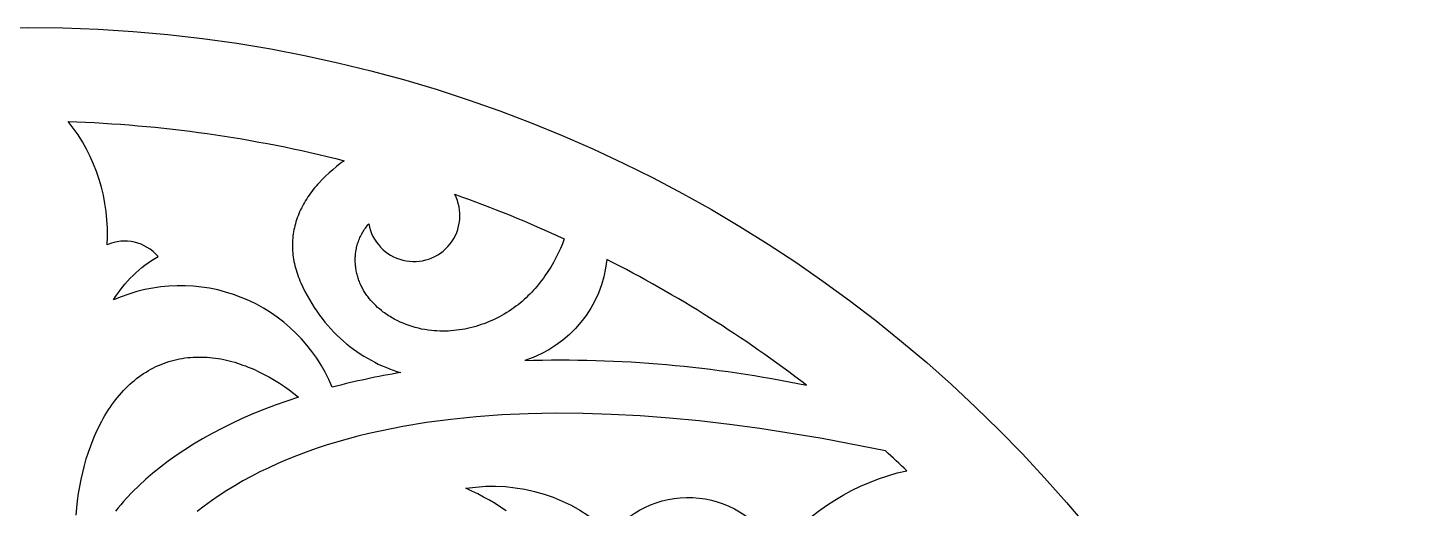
# Model space of a CAD drawing. Extents: x 4084 to 4967, y 642 to 1525.
# Drawn here: x 4525.8 to 4967.3, y 1370.1 to 1524.6 of the extents above; entities that cross this region are included whole.
import ezdxf

# ---------------------------------------------------------------- set-up
doc = ezdxf.new("R2010")
doc.units = 0
doc.layers.add('LAYER_1', color=1, linetype='CONTINUOUS')

msp = doc.modelspace()

# ---------------------------------------------------------------- linework, layer by layer
at = {"layer": 'LAYER_1'}
for points in [[(4623.75, 1409.04, 0.422668), (4553.46, 1437.05, -0.127435), (4567.79, 1451.04, 0.326761), (4551.38, 1454.82, 0.189007), (4538.9, 1494.37, -0.054597), (4627.61, 1481.79), (4626.33, 1480.85), (4625.09, 1479.88), (4623.88, 1478.9), (4622.72, 1477.88), (4621.61, 1476.85), (4620.54, 1475.79), (4619.51, 1474.71), (4619.02, 1474.16), (4618.54, 1473.61), (4618.07, 1473.05), (4617.62, 1472.49), (4617.18, 1471.92), (4616.75, 1471.35), (4616.34, 1470.77), (4615.94, 1470.18), (4615.55, 1469.59), (4615.18, 1469), (4614.82, 1468.4), (4614.48, 1467.8), (4614.15, 1467.19), (4613.84, 1466.58), (4613.54, 1465.96), (4613.26, 1465.34), (4612.99, 1464.72), (4612.74, 1464.09), (4612.5, 1463.46), (4612.29, 1462.82), (4612.08, 1462.18), (4611.9, 1461.53), (4611.73, 1460.89), (4611.57, 1460.24), (4611.43, 1459.58), (4611.31, 1458.92), (4611.21, 1458.26), (4611.12, 1457.6), (4611.06, 1456.93), (4611, 1456.26), (4610.97, 1455.59), (4610.95, 1454.92), (4610.95, 1454.24), (4610.97, 1453.56), (4611, 1452.88), (4611.06, 1452.2), (4611.13, 1451.51), (4611.22, 1450.83), (4611.32, 1450.14), (4611.45, 1449.45), (4611.59, 1448.76), (4611.75, 1448.07), (4611.92, 1447.38), (4612.12, 1446.69), (4612.33, 1445.99), (4612.56, 1445.3), (4612.81, 1444.61), (4613.07, 1443.91), (4613.36, 1443.22), (4613.66, 1442.52), (4614.29, 1441.15), (4614.96, 1439.79), (4615.66, 1438.47), (4616.39, 1437.16), (4617.15, 1435.89), (4617.95, 1434.64), (4618.77, 1433.42), (4619.62, 1432.23), (4620.49, 1431.07), (4621.39, 1429.94), (4622.32, 1428.84), (4623.28, 1427.78), (4624.25, 1426.75), (4625.25, 1425.75), (4626.27, 1424.79), (4627.31, 1423.86), (4628.36, 1422.96), (4629.44, 1422.1), (4630.53, 1421.28), (4631.64, 1420.49), (4632.76, 1419.73), (4633.9, 1419.02), (4635.05, 1418.33), (4636.21, 1417.69), (4637.38, 1417.07), (4638.55, 1416.49), (4639.74, 1415.95), (4640.93, 1415.44), (4642.13, 1414.97), (4643.33, 1414.53), (4644.54, 1414.12), (4645.75, 1413.74, 0.023045)], [(4635.47, 1461.51, 1.162222), (4663.08, 1471.01, -0.023123), (4698.31, 1456.68), (4697.71, 1455.13), (4697.05, 1453.58), (4696.35, 1452.06), (4695.6, 1450.55), (4694.79, 1449.07), (4693.94, 1447.61), (4693.04, 1446.18), (4692.1, 1444.78), (4691.6, 1444.09), (4691.1, 1443.41), (4690.58, 1442.74), (4690.06, 1442.08), (4689.51, 1441.43), (4688.96, 1440.79), (4688.4, 1440.16), (4687.82, 1439.54), (4687.23, 1438.93), (4686.63, 1438.34), (4686.02, 1437.75), (4685.39, 1437.18), (4684.76, 1436.62), (4684.11, 1436.08), (4683.45, 1435.55), (4682.77, 1435.03), (4682.05, 1434.5), (4681.31, 1433.98), (4680.55, 1433.48), (4679.79, 1432.99), (4679.01, 1432.53), (4678.23, 1432.08), (4677.43, 1431.65), (4676.62, 1431.23), (4675.81, 1430.83), (4674.98, 1430.46), (4674.15, 1430.1), (4673.3, 1429.76), (4672.45, 1429.43), (4671.6, 1429.13), (4670.74, 1428.85), (4669.87, 1428.59), (4668.99, 1428.34), (4668.11, 1428.12), (4667.23, 1427.92), (4666.34, 1427.73), (4665.45, 1427.57), (4664.56, 1427.43), (4663.66, 1427.31), (4662.77, 1427.21), (4661.87, 1427.14), (4660.97, 1427.08), (4660.07, 1427.05), (4659.17, 1427.04), (4658.27, 1427.06), (4657.37, 1427.1), (4656.48, 1427.16), (4655.58, 1427.24), (4654.54, 1427.37), (4653.5, 1427.53), (4652.47, 1427.72), (4651.45, 1427.95), (4650.43, 1428.21), (4649.43, 1428.5), (4648.43, 1428.82), (4647.45, 1429.18), (4646.48, 1429.56), (4645.52, 1429.98), (4644.58, 1430.44), (4644.12, 1430.68), (4643.66, 1430.92), (4643.2, 1431.18), (4642.75, 1431.44), (4642.3, 1431.71), (4641.86, 1431.99), (4641.42, 1432.28), (4640.99, 1432.57), (4640.57, 1432.88), (4640.15, 1433.19), (4639.52, 1433.67), (4638.92, 1434.17), (4638.32, 1434.69), (4637.75, 1435.23), (4637.19, 1435.78), (4636.64, 1436.35), (4636.12, 1436.94), (4635.62, 1437.54), (4635.14, 1438.16), (4634.9, 1438.48), (4634.68, 1438.8), (4634.46, 1439.13), (4634.24, 1439.45), (4634.03, 1439.79), (4633.83, 1440.12), (4633.63, 1440.46), (4633.44, 1440.8), (4633.26, 1441.15), (4633.09, 1441.5), (4632.92, 1441.86), (4632.76, 1442.22), (4632.6, 1442.58), (4632.45, 1442.94), (4632.31, 1443.31), (4632.18, 1443.69), (4632.06, 1444.07), (4631.94, 1444.45), (4631.83, 1444.83), (4631.73, 1445.22), (4631.63, 1445.61), (4631.55, 1446), (4631.47, 1446.39), (4631.4, 1446.78), (4631.34, 1447.18), (4631.29, 1447.58), (4631.24, 1447.97), (4631.2, 1448.37), (4631.17, 1448.77), (4631.15, 1449.17), (4631.14, 1449.57), (4631.14, 1449.97), (4631.14, 1450.37), (4631.16, 1450.77), (4631.18, 1451.17), (4631.21, 1451.57), (4631.25, 1451.96), (4631.3, 1452.36), (4631.35, 1452.75), (4631.42, 1453.14), (4631.49, 1453.53), (4631.58, 1453.92), (4631.67, 1454.3), (4631.77, 1454.68), (4631.88, 1455.06), (4632, 1455.44), (4632.15, 1455.85), (4632.3, 1456.27), (4632.47, 1456.67), (4632.65, 1457.08), (4632.83, 1457.47), (4633.03, 1457.87), (4633.24, 1458.26), (4633.45, 1458.64), (4633.68, 1459.02), (4633.91, 1459.39), (4634.15, 1459.76), (4634.4, 1460.12), (4634.66, 1460.48), (4634.92, 1460.83), (4635.2, 1461.17)], [(4711.93, 1450.09, -0.301274), (4685.61, 1417.64, -0.05864), (4776.17, 1409.66, 0.046215)]]:
    msp.add_lwpolyline(points, format="xyb", close=True, dxfattribs=at)
msp.add_lwpolyline([(4541.47, 1367.97), (4541.68, 1370.28), (4541.94, 1372.59), (4542.26, 1374.88), (4542.64, 1377.15), (4543.08, 1379.41), (4543.57, 1381.64), (4544.12, 1383.84), (4544.73, 1386.02), (4545.41, 1388.15), (4546.14, 1390.24), (4546.93, 1392.29), (4547.35, 1393.29), (4547.78, 1394.28), (4548.23, 1395.26), (4548.7, 1396.23), (4549.18, 1397.18), (4549.67, 1398.11), (4550.18, 1399.03), (4550.7, 1399.93), (4551.24, 1400.82), (4551.79, 1401.68), (4552.36, 1402.53), (4552.94, 1403.37), (4553.53, 1404.18), (4554.13, 1404.98), (4554.75, 1405.75), (4555.39, 1406.51), (4556.03, 1407.24), (4556.69, 1407.96), (4557.36, 1408.65), (4558.05, 1409.32), (4558.74, 1409.98), (4559.45, 1410.61), (4560.16, 1411.21), (4560.89, 1411.8), (4561.63, 1412.36), (4562.38, 1412.9), (4563.14, 1413.41), (4563.92, 1413.91), (4564.7, 1414.37), (4565.49, 1414.82), (4566.28, 1415.24), (4567.09, 1415.64), (4567.91, 1416.01), (4568.73, 1416.36), (4569.56, 1416.68), (4570.4, 1416.98), (4571.24, 1417.26), (4572.09, 1417.51), (4572.95, 1417.74), (4573.81, 1417.95), (4574.67, 1418.13), (4575.54, 1418.29), (4576.42, 1418.42), (4577.29, 1418.53), (4578.18, 1418.62), (4579.06, 1418.68), (4579.95, 1418.72), (4580.84, 1418.74), (4581.73, 1418.73), (4582.62, 1418.71), (4583.51, 1418.66), (4584.41, 1418.59), (4585.3, 1418.5), (4586.19, 1418.38), (4587.09, 1418.25), (4587.98, 1418.1), (4588.87, 1417.92), (4589.76, 1417.73), (4590.65, 1417.52), (4591.53, 1417.28), (4592.41, 1417.03), (4593.29, 1416.76), (4594.17, 1416.48), (4595.04, 1416.17), (4595.91, 1415.85), (4596.78, 1415.51), (4597.64, 1415.16), (4598.5, 1414.79), (4600.2, 1414), (4601.88, 1413.15), (4603.53, 1412.25), (4605.17, 1411.3), (4606.77, 1410.29), (4608.35, 1409.25), (4609.91, 1408.16), (4611.43, 1407.03), (4612.92, 1405.86), (4609.13, 1404.59), (4605.43, 1403.27), (4601.81, 1401.89), (4598.28, 1400.45), (4594.85, 1398.95), (4591.51, 1397.41), (4588.28, 1395.81), (4585.14, 1394.17), (4582.1, 1392.47), (4579.17, 1390.74), (4576.35, 1388.95), (4573.63, 1387.13), (4571.02, 1385.27), (4568.52, 1383.37), (4566.13, 1381.43), (4563.84, 1379.47), (4561.67, 1377.47), (4559.61, 1375.44), (4557.66, 1373.38), (4556.72, 1372.35), (4555.81, 1371.3), (4554.93, 1370.26), (4554.08, 1369.2)], dxfattribs=at)
msp.add_lwpolyline([(4679.62, 1369.37), (4677.85, 1370.54), (4676.05, 1371.66), (4674.22, 1372.73), (4672.37, 1373.76), (4670.49, 1374.74), (4668.59, 1375.67), (4666.66, 1376.56, -0.236208), (4713.42, 1361.83, -0.54694), (4766.54, 1355.97, -0.174213), (4808.38, 1382.23, 0.005671), (4801.52, 1388.56), (4781.16, 1392.55), (4761.16, 1395.79), (4751.34, 1397.11), (4741.64, 1398.22), (4732.07, 1399.13), (4722.66, 1399.83), (4713.41, 1400.32), (4704.34, 1400.59), (4695.44, 1400.65), (4686.74, 1400.49), (4678.24, 1400.12), (4669.95, 1399.52), (4661.88, 1398.71), (4654.04, 1397.68), (4646.44, 1396.44), (4639.09, 1394.97), (4635.51, 1394.16), (4631.99, 1393.3), (4628.54, 1392.38), (4625.15, 1391.41), (4621.83, 1390.39), (4618.57, 1389.32), (4615.39, 1388.19), (4612.27, 1387.02), (4609.22, 1385.79), (4606.24, 1384.51), (4603.33, 1383.19), (4600.49, 1381.81), (4597.72, 1380.39), (4595.03, 1378.92), (4592.4, 1377.4), (4589.85, 1375.84), (4587.37, 1374.23), (4584.97, 1372.57), (4582.63, 1370.87), (4580.37, 1369.12)], format="xyb", dxfattribs=at)
msp.add_circle((4525.82, 1083.1), 441.48, dxfattribs=at)

doc.saveas('drawing.dxf')
